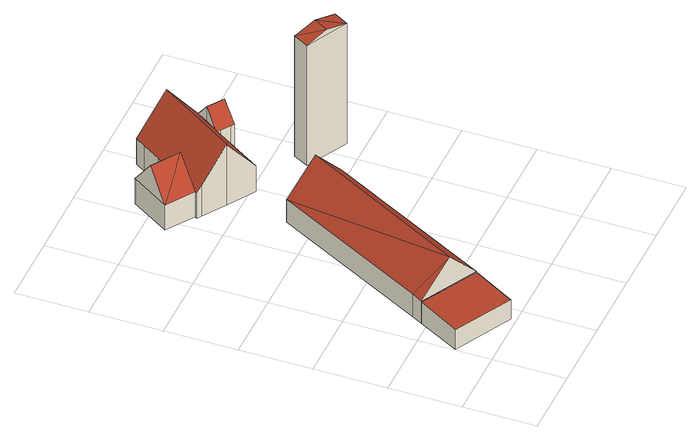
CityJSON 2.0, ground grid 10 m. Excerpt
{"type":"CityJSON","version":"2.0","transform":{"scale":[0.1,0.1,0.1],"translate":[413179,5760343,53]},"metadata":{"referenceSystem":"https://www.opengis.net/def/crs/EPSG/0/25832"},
"CityObjects":{
"building1":{"type":"Building","attributes":{"Gemeindeschluessel":"05570044","Geometrietyp2DReferenz":"3000","function":"51009_1610","roofType":"2100","measuredHeight":3.52},"geometry":[{"type":"Solid","lod":"2","boundaries":[[[[0,1,2,3]],[[4,5,1,0]],[[6,7,5,4]],[[3,2,7,6]],[[4,0,3,6]],[[1,5,7,2]]]],"semantics":{"surfaces":[{"type":"WallSurface"},{"type":"RoofSurface"},{"type":"GroundSurface"}],"values":[[0,0,0,0,1,2]]}}]},
"building2":{"type":"Building","attributes":{"Gemeindeschluessel":"05570044","Geometrietyp2DReferenz":"3000","function":"31001_2700","roofType":"5000","measuredHeight":8.3},"geometry":[{"type":"Solid","lod":"2","boundaries":[[[[8,9,10,11]],[[12,13,9,8]],[[14,5,13,12]],[[15,1,5,14]],[[11,10,1,15]],[[12,16,17,14]],[[17,16,8]],[[17,8,11]],[[11,15,17]],[[8,16,12]],[[14,17,15]],[[9,13,5,1,10]]]],"semantics":{"surfaces":[{"type":"WallSurface"},{"type":"RoofSurface"},{"type":"GroundSurface"}],"values":[[0,0,0,0,0,1,1,1,1,0,0,2]]}}]},
"building3":{"type":"Building","attributes":{"Gemeindeschluessel":"05570044","Geometrietyp2DReferenz":"3000","function":"31001_1000"},"address":[{"country":"Germany","locality":"Telgte","thoroughfareNumber":"6","thoroughfareName":"Galgheide"}],"children":["building3-1","building3-2","building3-3"]},
"building3-1":{"type":"BuildingPart","attributes":{"roofType":"3100","measuredHeight":8.17},"parents":["building3"],"geometry":[{"type":"Solid","lod":"2","boundaries":[[[[18,19,20,21]],[[22,23,24,25]],[[21,20,23,22]],[[22,26,21]],[[26,27,28,18]],[[18,21,26]],[[27,26,22]],[[22,25,29,27]],[[19,24,23,20]],[[19,18,25,24]],[[27,29,28]],[[28,29,25,18]]]],"semantics":{"surfaces":[{"type":"WallSurface"},{"type":"RoofSurface"},{"type":"GroundSurface"},{"type":"ClosureSurface"}],"values":[[0,0,0,0,1,1,1,1,2,3,0,3]]}}]},
"building3-2":{"type":"BuildingPart","attributes":{"roofType":"3100","measuredHeight":9.78},"parents":["building3"],"geometry":[{"type":"Solid","lod":"2","boundaries":[[[[30,31,19,18,28]],[[32,33,31,30]],[[34,35,33,32]],[[36,37,35,34]],[[38,39,40,37,36]],[[41,42,43,44]],[[45,46,42,41]],[[29,25,24,25]],[[47,48,46,45]],[[49,48,47]],[[50,51,48,49]],[[52,53,51,50]],[[25,24,53,52]],[[47,45,41,44,54,55,56,38,36,49]],[[34,32,30,28,29,25,52,50,49,36]],[[19,31,33,35,37,40,57,42,46,48,51,53,24]],[[19,24,25,18]],[[18,25,29,28]],[[38,56,39]],[[54,44,43]],[[57,55,54,43,42]],[[40,39,56,55,57]]]],"semantics":{"surfaces":[{"type":"WallSurface"},{"type":"RoofSurface"},{"type":"GroundSurface"},{"type":"ClosureSurface"}],"values":[[0,0,0,0,0,0,0,0,0,0,0,0,0,1,1,2,3,3,0,0,3,3]]}}]},
"building3-3":{"type":"BuildingPart","attributes":{"roofType":"3100","measuredHeight":6.51},"parents":["building3"],"geometry":[{"type":"Solid","lod":"2","boundaries":[[[[43,42,58,59]],[[60,61,40,39]],[[62,63,61,60]],[[64,65,63,62]],[[66,67,65,64]],[[68,69,67,66]],[[59,58,69,68]],[[62,60,39,56,70,64]],[[54,43,59,68,66,64,70]],[[42,57,40,61,63,65,67,69,58]],[[54,70,55]],[[42,43,54,55,57]],[[55,70,56]],[[55,56,39,40,57]]]],"semantics":{"surfaces":[{"type":"WallSurface"},{"type":"RoofSurface"},{"type":"GroundSurface"},{"type":"ClosureSurface"}],"values":[[0,0,0,0,0,0,0,1,1,2,0,3,0,3]]}}]},
"building4":{"type":"Building","attributes":{"Gemeindeschluessel":"05570044","Geometrietyp2DReferenz":"3000","function":"31001_9998","roofType":"3100","measuredHeight":20.14},"geometry":[{"type":"Solid","lod":"2","boundaries":[[[[71,72,73,74]],[[75,76,72,71]],[[77,78,76,75]],[[74,73,78,77]],[[71,79,75]],[[77,80,74]],[[71,74,80]],[[80,79,71]],[[79,80,77]],[[77,75,79]],[[72,76,78,73]]]],"semantics":{"surfaces":[{"type":"WallSurface"},{"type":"RoofSurface"},{"type":"GroundSurface"}],"values":[[0,0,0,0,0,0,1,1,1,1,2]]}}]}
},
"vertices":[
[33,108,45],[33,108,10],[2,50,10],[2,50,41],[112,66,45],[112,66,10],[82,8,41],[82,8,10],
[155,337,46],[155,337,10],[42,124,10],[42,124,46],[234,295,46],[234,295,10],[112,66,46],[33,108,46],[196,315,93],[74,86,93],
[156,500,51],[156,500,11],[118,525,11],[118,525,51],[83,471,51],[83,471,11],[121,446,11],[121,446,51],[101,498,93],[139,473,93],[156,500,52],[121,446,52],
[164,512,52],[164,512,11],[180,537,52],[180,537,11],[190,552,52],[190,552,11],[228,527,109],[228,527,11],[266,503,52],[266,503,45],[266,503,11],[241,465,51],[241,465,11],[241,465,49],[241,465,52],[195,394,52],[195,394,11],[157,418,108],[157,418,11],[157,418,109],[126,439,61],[126,439,11],[119,443,52],[119,443,11],[242,467,52],[253,483,52],[263,499,52],[253,483,11],
[246,462,11],[246,462,49],[264,500,49],[264,500,11],[287,486,49],[287,486,11],[275,468,76],[275,468,11],[264,450,49],[264,450,11],[259,453,49],[259,453,11],[253,483,76],
[323,323,205],[323,323,12],[335,344,12],[335,344,205],[264,353,205],[264,353,12],[276,375,205],[276,375,12],[293,338,214],[305,359,214]
]}
